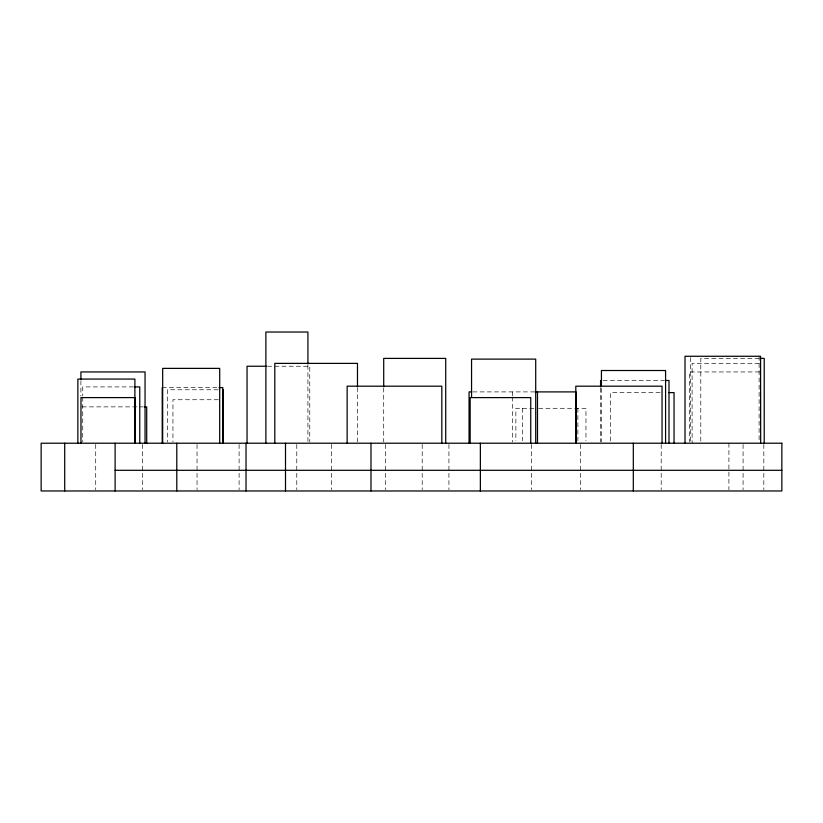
<?xml version="1.0" encoding="UTF-8"?>
<svg xmlns="http://www.w3.org/2000/svg" width="823" height="823" viewBox="0 0 823 823"><rect width="100%" height="100%" fill="white"/><g stroke="black" fill="none" stroke-linecap="round" stroke-linejoin="round"><path stroke-width="0.62" stroke-dasharray="4.12 3.09" d="M759.145 358.396L700.785 358.396L700.785 441.93M759.104 363.385L692.102 363.385L692.102 443.216M267.526 366.235L309.767 366.235L309.767 441.93M759.403 371.945L689.407 371.945L689.407 441.941M603.105 380.493L663.924 380.493M133.419 386.913L82.732 386.913L82.732 395.863M162.224 387.623L217.766 387.623M218.085 389.763L167.542 389.763L167.542 441.941M472.865 391.902L534.199 391.902M660.097 392.612L610.615 392.612L610.615 441.951M218.342 399.741L172.943 399.741L172.943 441.941M82.238 406.871L142.914 406.871M533.952 408.29L515.867 408.29L515.867 440.727M538.654 408.29L585.966 408.29L585.966 440.727M763.816 444.471L763.816 489.716M759.115 356.266L759.104 441.951M743.076 444.471L743.076 489.716M728.911 443.216L728.911 489.716M690.692 357.542L690.692 441.941M661.198 444.471L661.198 489.716M601.428 388.374L601.428 441.941M600.574 388.178L600.574 441.941M580.524 444.471L580.524 489.716M577.88 408.29L577.88 440.727M531.339 444.471L531.339 489.716M522.533 408.29L522.533 440.727M512.636 391.902L512.636 395.75M512.636 397.036L512.636 441.93M448.936 444.471L448.936 489.716M422.199 444.471L422.199 489.716M385.503 444.471L385.503 489.716M383.713 387.962L383.713 441.93M357.48 387.468L357.48 441.951M331.412 444.471L331.412 489.716M307.925 365.258L307.925 441.941M296.774 444.471L296.774 489.716M239.102 444.471L239.102 489.716M197.047 444.471L197.047 489.716M142.636 444.471L142.636 489.716M95.715 444.471L95.715 489.716M82.732 397.149L82.732 441.941M80.901 380.854L80.901 396.12"/><path stroke-width="1.23" d="M760.411 358.396L764.217 358.396L764.217 443.216M266.24 366.235L247.044 366.235L247.044 443.216M665.19 380.493L668.996 380.493L668.996 443.216M134.684 386.913L139.756 386.913L139.756 443.216M219.021 387.623L222.807 387.623L222.807 443.216M471.6 391.902L469.059 391.902L469.059 443.216M534.95 391.902L576.069 391.902L576.069 443.216M668.976 392.612L674.047 392.612L674.047 443.216M144.179 406.871L146.71 406.871L146.71 443.216M115.117 470.303L781.85 470.303M760.678 443.216L760.565 356.266L685.014 356.266L685.014 443.216M665.581 443.216L665.581 370.515L601.428 370.515L601.428 385.822M662.042 443.216L662.042 386.193L575.802 386.193L575.802 443.216M633.309 443.216L633.309 490.971M600.574 380.493L600.574 386.892M537.491 391.902L537.491 443.216M535.711 443.216L535.711 359.116L471.558 359.116L471.558 397.344M530.742 443.216L530.742 397.602L470.159 397.602L470.159 443.216M480.365 443.216L480.365 490.971M445.727 443.216L445.727 358.396L383.713 358.396L383.713 386.676M441.817 443.216L441.817 386.193L347.141 386.193L347.141 443.216M370.988 443.216L370.988 490.971M357.48 386.193L357.48 363.385L274.8 363.385L274.8 443.216M307.925 363.982L307.925 332.029L265.88 332.029L265.88 443.216M285.499 443.216L285.499 490.971M246.026 443.216L246.026 490.971M223.136 389.763L223.136 443.216M219.7 443.216L219.7 368.375L162.676 368.375L162.676 443.216M176.78 443.216L176.78 490.971M162.224 387.623L162.224 443.216M145.054 443.216L145.054 371.945L80.901 371.945L80.901 379.578M135.137 443.216L135.137 397.602L80.973 397.602L80.973 443.216M134.89 443.216L134.89 379.074L77.866 379.074L77.866 443.216M115.117 443.216L115.117 490.971M64.708 443.216L64.708 490.971M781.85 443.216L41.15 443.216L41.15 490.971L781.85 490.971L781.85 443.216"/></g></svg>
